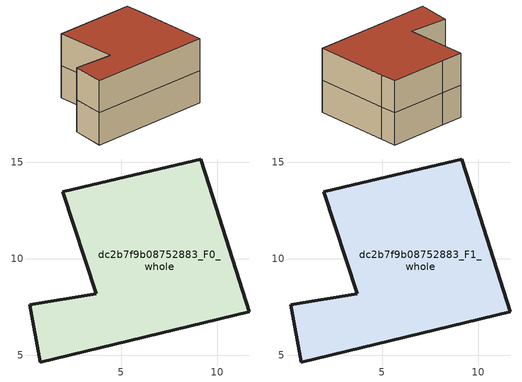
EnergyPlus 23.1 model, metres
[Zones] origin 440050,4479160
dc2b7f9b08752883_F0_whole
 floor ground (EU_floor_Construction): 9.58,13.8 11.65,7.25 0.8,4.64 0.26,7.61 3.73,8.17 1.98,13.47 3.95,13.94 9.14,15.18 z0
 wall outside (EU_wall_Construction): 0.26,7.61 0.8,4.64 11.65,7.25 9.58,13.8 9.14,15.18 3.95,13.94 1.98,13.47 3.73,8.17 0.26,7.61 z0:3
dc2b7f9b08752883_F1_whole
 floor to dc2b7f9b08752883_F0_whole (EU_floor_Construction): 9.58,13.8 11.65,7.25 0.8,4.64 0.26,7.61 3.73,8.17 1.98,13.47 3.95,13.94 9.14,15.18 z3
 wall outside (EU_wall_Construction): 0.26,7.61 0.8,4.64 11.65,7.25 9.58,13.8 9.14,15.18 3.95,13.94 1.98,13.47 3.73,8.17 0.26,7.61 z3:6
 roof outside (EU_roof_Construction): 11.65,7.25 9.58,13.8 9.14,15.18 3.95,13.94 1.98,13.47 3.73,8.17 0.26,7.61 0.8,4.64 z6
[Building]
EU S2 Campaign: North Axis=0; Terrain=City; Solar Distribution=FullExterior
[Site:Location]
Madrid: Latitude=40.5; Longitude=-3.5; Time Zone=1; Elevation=609
[SizingPeriod:WeatherFileDays]
AnnualSizingPeriod: Begin Month=1; Begin Day of Month=1; End Month=12; End Day of Month=31; Day of Week for Start Day=Monday; Use Weather File Daylight Saving Period=No; Use Weather File Rain and Snow Indicators=No
[MATERIAL]
EU_InternalMass_Material: Roughness=MediumRough; Thickness=0.1; Conductivity=1; Density=1800; Specific Heat=900; Thermal Absorptance=0.9; Solar Absorptance=0.7; Visible Absorptance=0.7
[MATERIAL:NOMASS] Roughness=MediumRough; Thermal Absorptance=0.9; Solar Absorptance=0.7; Visible Absorptance=0.7
Name | Thermal Resistance
EU_wall_NoMass | 0.419739
EU_roof_NoMass | 0.352165
EU_floor_NoMass | 0.608284
[CONSTRUCTION]
EU_wall_Construction: EU_wall_NoMass
EU_roof_Construction: EU_roof_NoMass
EU_floor_Construction: EU_floor_NoMass
EU_InternalMass_Construction: EU_InternalMass_Material
[ZONE] Type=1; Multiplier=1; Ceiling Height=autocalculate; Floor Area=autocalculate; Part of Total Floor Area=Yes
Name | Volume
dc2b7f9b08752883_F0_whole | 214.073
dc2b7f9b08752883_F1_whole | 214.074
[INTERNALMASS] Construction=EU_InternalMass_Construction; Surface Area=71.3579
Name | Zone or ZoneList
dc2b7f9b08752883_F0_whole_EU_InternalMass | dc2b7f9b08752883_F0_whole
dc2b7f9b08752883_F1_whole_EU_InternalMass | dc2b7f9b08752883_F1_whole
[OTHEREQUIPMENT] Fuel Type=Electricity; Design Level Calculation Method=Watts/Area; Power per Zone Floor Area=1; Fraction Latent=0; Fraction Radiant=0; Fraction Lost=0; Carbon Dioxide Generation Rate=0; EndUse Subcategory=EU_Step8_InternalGains
Name | Zone or ZoneList or Space or SpaceList | Schedule
EU_Step8_InternalGain_dc2b7f9b08752883_F0_whole_f000 | dc2b7f9b08752883_F0_whole | EU_Step8_GainSchedule_dc2b7f9b08752883_F0_whole_f000
EU_Step8_InternalGain_dc2b7f9b08752883_F1_whole_f000 | dc2b7f9b08752883_F1_whole | EU_Step8_GainSchedule_dc2b7f9b08752883_F1_whole_f000
[ZONEVENTILATION:DESIGNFLOWRATE] Schedule=EU_AlwaysOn; Design Flow Rate Calculation Method=AirChanges/Hour; Air Changes per Hour=0.703302; Ventilation Type=Natural; Fan Pressure Rise=0; Fan Total Efficiency=1; Constant Term Coefficient=1; Temperature Term Coefficient=0; Velocity Term Coefficient=0; Velocity Squared Term Coefficient=0; Minimum Indoor Temperature=-100; Maximum Indoor Temperature=100; Delta Temperature=-100; Minimum Outdoor Temperature=-100; Maximum Outdoor Temperature=100; Maximum Wind Speed=40
Name | Zone or ZoneList or Space or SpaceList
EU_ConstantAir_dc2b7f9b08752883_F0_whole | dc2b7f9b08752883_F0_whole
EU_ConstantAir_dc2b7f9b08752883_F1_whole | dc2b7f9b08752883_F1_whole
[HVACTEMPLATE:THERMOSTAT] Constant Heating Setpoint=20; Constant Cooling Setpoint=50
EU_HeatOnly_dc2b7f9b08752883_F0_whole; EU_HeatOnly_dc2b7f9b08752883_F1_whole
[HVACTEMPLATE:ZONE:IDEALLOADSAIRSYSTEM] System Availability Schedule=EU_AlwaysOn; Maximum Heating Supply Air Temperature=50; Minimum Cooling Supply Air Temperature=13; Maximum Heating Supply Air Humidity Ratio=0.0156; Minimum Cooling Supply Air Humidity Ratio=0.0077; Heating Limit=NoLimit; Cooling Limit=NoLimit; Heating Availability Schedule=EU_AlwaysOn; Cooling Availability Schedule=EU_CoolingOff; Dehumidification Control Type=ConstantSensibleHeatRatio; Cooling Sensible Heat Ratio=0.7; Dehumidification Setpoint=60; Humidification Control Type=None; Humidification Setpoint=30; Outdoor Air Method=None; Outdoor Air Flow Rate per Person=0.00944; Outdoor Air Flow Rate per Zone Floor Area=0; Outdoor Air Flow Rate per Zone=0; Demand Controlled Ventilation Type=None; Outdoor Air Economizer Type=NoEconomizer; Heat Recovery Type=None; Sensible Heat Recovery Effectiveness=0.7; Latent Heat Recovery Effectiveness=0.65
Name | Template Thermostat
dc2b7f9b08752883_F0_whole | EU_HeatOnly_dc2b7f9b08752883_F0_whole
dc2b7f9b08752883_F1_whole | EU_HeatOnly_dc2b7f9b08752883_F1_whole
[SIZING:ZONE] Zone Cooling Design Supply Air Temperature Input Method=SupplyAirTemperature; Zone Cooling Design Supply Air Temperature=13; Zone Heating Design Supply Air Temperature Input Method=SupplyAirTemperature; Zone Heating Design Supply Air Temperature=50; Zone Cooling Design Supply Air Humidity Ratio=0.008; Zone Heating Design Supply Air Humidity Ratio=0.008; Cooling Design Air Flow Method=DesignDay; Cooling Design Air Flow Rate=0; Cooling Minimum Air Flow per Zone Floor Area=0.000762; Cooling Minimum Air Flow=0; Cooling Minimum Air Flow Fraction=0.2; Heating Design Air Flow Method=DesignDay; Heating Design Air Flow Rate=0; Heating Maximum Air Flow per Zone Floor Area=0.002032; Heating Maximum Air Flow=0.141576; Heating Maximum Air Flow Fraction=0.3; Account for Dedicated Outdoor Air System=No; Dedicated Outdoor Air System Control Strategy=NeutralSupplyAir; Dedicated Outdoor Air Low Setpoint Temperature for Design=autosize; Dedicated Outdoor Air High Setpoint Temperature for Design=autosize; Zone Load Sizing Method=Sensible Load Only No Latent Load; Zone Latent Cooling Design Supply Air Humidity Ratio Input Method=HumidityRatioDifference; Zone Cooling Design Supply Air Humidity Ratio Difference=0.005; Zone Latent Heating Design Supply Air Humidity Ratio Input Method=HumidityRatioDifference; Zone Humidification Design Supply Air Humidity Ratio Difference=0.005
dc2b7f9b08752883_F0_whole; dc2b7f9b08752883_F1_whole
[SCHEDULE:CONSTANT]
Name | Hourly Value
EU_AlwaysOn | 1
EU_CoolingOff | 0
[SCHEDULE:FILE] Column Number=1; Rows to Skip at Top=0; Number of Hours of Data=8760; Column Separator=Comma; Interpolate to Timestep=No; Minutes per Item=60; Adjust Schedule for Daylight Savings=Yes
Name | File
EU_Step8_GainSchedule_dc2b7f9b08752883_F0_whole_f000 | C:\Users\o_iseri\Desktop\OpenUBEM\openubem\outputs\eu_evidence\EU-11\ES-MAD-BERRUGUETE\idfs\dc2b7f9b08752883\dc2b7f9b08752883_F0_whole_f000_gain.csv
EU_Step8_GainSchedule_dc2b7f9b08752883_F1_whole_f000 | C:\Users\o_iseri\Desktop\OpenUBEM\openubem\outputs\eu_evidence\EU-11\ES-MAD-BERRUGUETE\idfs\dc2b7f9b08752883\dc2b7f9b08752883_F1_whole_f000_gain.csv
